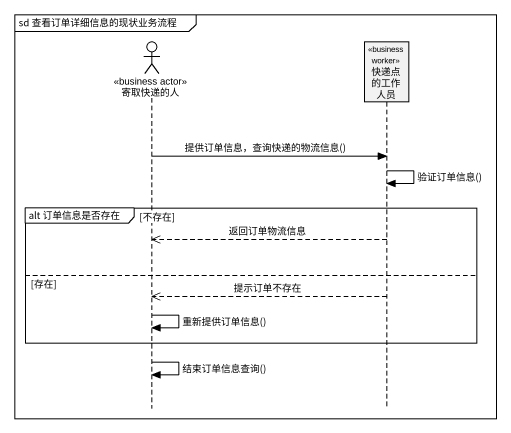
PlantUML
@startuml
mainframe sd 查看订单详细信息的现状业务流程
hide footbox
actor 寄取快递的人 <<business actor>>
participant 快递点的工作人员 <<business worker>>

寄取快递的人 -> 快递点的工作人员 : 提供订单信息，查询快递的物流信息()
快递点的工作人员 -> 快递点的工作人员 : 验证订单信息()
group alt 订单信息是否存在 [不存在]
  快递点的工作人员 -->> 寄取快递的人 : 返回订单物流信息
else 存在
  快递点的工作人员 -->> 寄取快递的人 : 提示订单不存在
  寄取快递的人 -> 寄取快递的人 : 重新提供订单信息()
end
寄取快递的人 -> 寄取快递的人 : 结束订单信息查询()
@enduml
